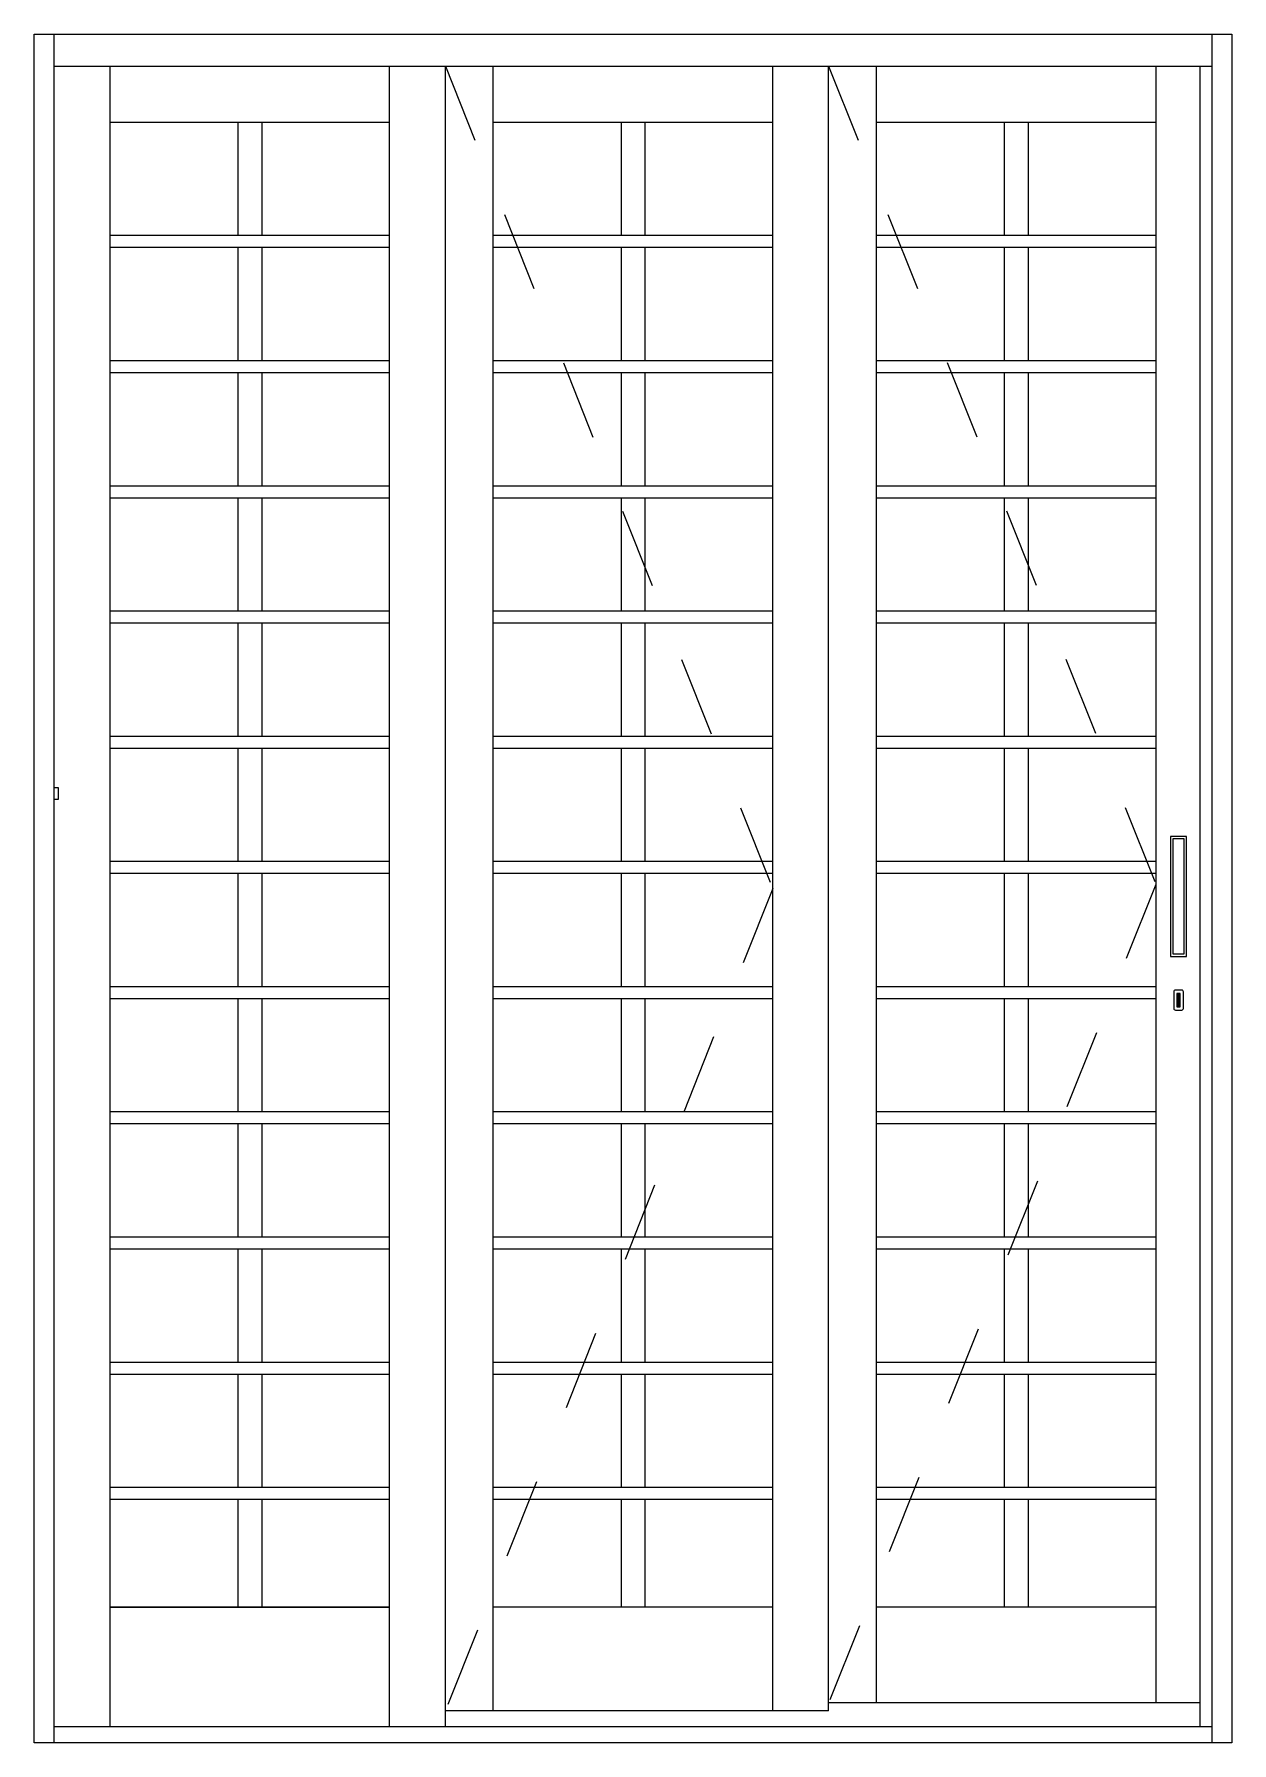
# Model space of a CAD drawing. Header units: millimetres. Extents: x 126.81 to 128.31, y 1313.32 to 1315.46.
import ezdxf

# ---------------------------------------------------------------- set-up
doc = ezdxf.new("R2010")
doc.units = ezdxf.units.MM
doc.header["$LTSCALE"] = 0.5
doc.linetypes.add('HIDDEN2', pattern=[0.1875, 0.125, -0.0625])
doc.layers.add('Gravia_Portas', color=1, linetype='Continuous')
doc.layers.add('Gravia_Portas_hidden2', color=1, linetype='HIDDEN2')

msp = doc.modelspace()

# ---------------------------------------------------------------- linework, layer by layer
at = {"layer": 'Gravia_Portas', "color": 2}
for p, q in [((126.8127, 1313.3213), (126.8127, 1315.4613)), ((126.8127, 1315.4613), (128.3127, 1315.4613)), ((128.3127, 1315.4613), (128.3127, 1313.3213)), ((128.3127, 1313.3213), (126.8127, 1313.3213))]:
    msp.add_line(p, q, dxfattribs=at)
at = {"layer": 'Gravia_Portas'}
for p, q in [((126.8377, 1313.3213), (126.8377, 1315.4613)), ((128.2877, 1315.4613), (128.2877, 1313.3213)), ((126.8377, 1315.4213), (128.2877, 1315.4213)), ((126.9077, 1313.3413), (126.9077, 1315.4213)), ((127.2577, 1313.3413), (127.2577, 1315.4213)), ((127.3277, 1313.3413), (127.3277, 1315.4213)), ((127.3877, 1313.3613), (127.3877, 1315.4213)), ((127.7377, 1313.3613), (127.7377, 1315.4213)), ((127.8077, 1313.3613), (127.8077, 1315.4213)), ((127.8677, 1313.3713), (127.8677, 1315.4213)), ((128.2177, 1315.4213), (128.2177, 1313.3713)), ((128.2727, 1315.4213), (128.2727, 1313.3413)), ((126.9077, 1315.3513), (127.2577, 1315.3513)), ((127.0677, 1315.3513), (127.0677, 1315.2095)), ((127.0977, 1315.3513), (127.0977, 1315.2095)), ((127.3877, 1315.3513), (127.7377, 1315.3513)), ((127.5477, 1315.3513), (127.5477, 1315.2095)), ((127.5777, 1315.3513), (127.5777, 1315.2095)), ((127.8677, 1315.3513), (128.2177, 1315.3513)), ((128.0277, 1315.3513), (128.0277, 1315.2095)), ((128.0577, 1315.3513), (128.0577, 1315.2095)), ((126.9077, 1315.2095), (127.2577, 1315.2095)), ((127.3877, 1315.2095), (127.7377, 1315.2095)), ((127.8677, 1315.2095), (128.2177, 1315.2095)), ((126.9077, 1315.1945), (127.2577, 1315.1945)), ((127.0677, 1315.1945), (127.0677, 1315.0527)), ((127.0977, 1315.1945), (127.0977, 1315.0527)), ((127.3877, 1315.1945), (127.7377, 1315.1945)), ((127.5477, 1315.1945), (127.5477, 1315.0527)), ((127.5777, 1315.1945), (127.5777, 1315.0527)), ((127.8677, 1315.1945), (128.2177, 1315.1945)), ((128.0277, 1315.1945), (128.0277, 1315.0527)), ((128.0577, 1315.1945), (128.0577, 1315.0527)), ((126.9077, 1315.0527), (127.2577, 1315.0527)), ((127.3877, 1315.0527), (127.7377, 1315.0527)), ((127.8677, 1315.0527), (128.2177, 1315.0527)), ((126.9077, 1315.0377), (127.2577, 1315.0377)), ((127.0677, 1315.0377), (127.0677, 1314.8958)), ((127.0977, 1315.0377), (127.0977, 1314.8958)), ((127.3877, 1315.0377), (127.7377, 1315.0377)), ((127.5477, 1315.0377), (127.5477, 1314.8958)), ((127.5777, 1315.0377), (127.5777, 1314.8958)), ((127.8677, 1315.0377), (128.2177, 1315.0377)), ((128.0277, 1315.0377), (128.0277, 1314.8958)), ((128.0577, 1315.0377), (128.0577, 1314.8958)), ((126.9077, 1314.8958), (127.2577, 1314.8958)), ((126.9077, 1314.8808), (127.2577, 1314.8808)), ((127.0677, 1314.8808), (127.0677, 1314.739)), ((127.0977, 1314.8808), (127.0977, 1314.739)), ((127.3877, 1314.8958), (127.7377, 1314.8958)), ((127.3877, 1314.8808), (127.7377, 1314.8808)), ((127.5477, 1314.8808), (127.5477, 1314.739)), ((127.5777, 1314.8808), (127.5777, 1314.739)), ((127.8677, 1314.8958), (128.2177, 1314.8958)), ((127.8677, 1314.8808), (128.2177, 1314.8808)), ((128.0277, 1314.8808), (128.0277, 1314.739)), ((128.0577, 1314.8808), (128.0577, 1314.739)), ((126.9077, 1314.739), (127.2577, 1314.739)), ((127.3877, 1314.739), (127.7377, 1314.739)), ((127.8677, 1314.739), (128.2177, 1314.739)), ((126.9077, 1314.724), (127.2577, 1314.724)), ((127.0677, 1314.724), (127.0677, 1314.5822)), ((127.0977, 1314.724), (127.0977, 1314.5822)), ((127.3877, 1314.724), (127.7377, 1314.724)), ((127.5477, 1314.724), (127.5477, 1314.5822)), ((127.5777, 1314.724), (127.5777, 1314.5822)), ((127.8677, 1314.724), (128.2177, 1314.724)), ((128.0277, 1314.724), (128.0277, 1314.5822)), ((128.0577, 1314.724), (128.0577, 1314.5822)), ((126.9077, 1314.5822), (127.2577, 1314.5822)), ((127.3877, 1314.5822), (127.7377, 1314.5822)), ((127.8677, 1314.5822), (128.2177, 1314.5822)), ((126.9077, 1314.5672), (127.2577, 1314.5672)), ((127.0677, 1314.5672), (127.0677, 1314.4254)), ((127.0977, 1314.5672), (127.0977, 1314.4254)), ((127.3877, 1314.5672), (127.7377, 1314.5672)), ((127.5477, 1314.5672), (127.5477, 1314.4254)), ((127.5777, 1314.5672), (127.5777, 1314.4254)), ((127.8677, 1314.5672), (128.2177, 1314.5672)), ((128.0277, 1314.5672), (128.0277, 1314.4254)), ((128.0577, 1314.5672), (128.0577, 1314.4254)), ((126.8377, 1314.5027), (126.8377, 1314.5177)), ((126.8377, 1314.5177), (126.8427, 1314.5177)), ((126.8427, 1314.5177), (126.8427, 1314.5027)), ((126.8427, 1314.5027), (126.8377, 1314.5027)), ((126.9077, 1314.4254), (127.2577, 1314.4254)), ((126.9077, 1314.4104), (127.2577, 1314.4104)), ((127.0677, 1314.4104), (127.0677, 1314.2686)), ((127.0977, 1314.4104), (127.0977, 1314.2686)), ((127.3877, 1314.4254), (127.7377, 1314.4254)), ((127.3877, 1314.4104), (127.7377, 1314.4104)), ((127.5477, 1314.4104), (127.5477, 1314.2686)), ((127.5777, 1314.4104), (127.5777, 1314.2686)), ((127.8677, 1314.4254), (128.2177, 1314.4254)), ((127.8677, 1314.4104), (128.2177, 1314.4104)), ((128.0277, 1314.4104), (128.0277, 1314.2686)), ((128.0577, 1314.4104), (128.0577, 1314.2686)), ((126.9077, 1314.2686), (127.2577, 1314.2686)), ((127.3877, 1314.2686), (127.7377, 1314.2686)), ((127.8677, 1314.2686), (128.2177, 1314.2686)), ((126.9077, 1314.2536), (127.2577, 1314.2536)), ((127.0677, 1314.2536), (127.0677, 1314.1118)), ((127.0977, 1314.2536), (127.0977, 1314.1118)), ((127.3877, 1314.2536), (127.7377, 1314.2536)), ((127.5477, 1314.2536), (127.5477, 1314.1118)), ((127.5777, 1314.2536), (127.5777, 1314.1118)), ((127.8677, 1314.2536), (128.2177, 1314.2536)), ((128.0277, 1314.2536), (128.0277, 1314.1118)), ((128.0577, 1314.2536), (128.0577, 1314.1118)), ((126.9077, 1314.1118), (127.2577, 1314.1118)), ((127.3877, 1314.1118), (127.7377, 1314.1118)), ((127.8677, 1314.1118), (128.2177, 1314.1118)), ((126.9077, 1314.0968), (127.2577, 1314.0968)), ((127.0677, 1314.0968), (127.0677, 1313.9549)), ((127.0977, 1314.0968), (127.0977, 1313.9549)), ((127.3877, 1314.0968), (127.7377, 1314.0968)), ((127.5477, 1314.0968), (127.5477, 1313.9549)), ((127.5777, 1314.0968), (127.5777, 1313.9549)), ((127.8677, 1314.0968), (128.2177, 1314.0968)), ((128.0277, 1314.0968), (128.0277, 1313.9549)), ((128.0577, 1314.0968), (128.0577, 1313.9549)), ((126.9077, 1313.9549), (127.2577, 1313.9549)), ((126.9077, 1313.9399), (127.2577, 1313.9399)), ((127.0677, 1313.9399), (127.0677, 1313.7981)), ((127.0977, 1313.9399), (127.0977, 1313.7981)), ((127.3877, 1313.9549), (127.7377, 1313.9549)), ((127.3877, 1313.9399), (127.7377, 1313.9399)), ((127.5477, 1313.9399), (127.5477, 1313.7981)), ((127.5777, 1313.9399), (127.5777, 1313.7981)), ((127.8677, 1313.9549), (128.2177, 1313.9549)), ((127.8677, 1313.9399), (128.2177, 1313.9399)), ((128.0277, 1313.9399), (128.0277, 1313.7981)), ((128.0577, 1313.9399), (128.0577, 1313.7981)), ((126.9077, 1313.7981), (127.2577, 1313.7981)), ((127.3877, 1313.7981), (127.7377, 1313.7981)), ((127.8677, 1313.7981), (128.2177, 1313.7981)), ((126.9077, 1313.7831), (127.2577, 1313.7831)), ((127.0677, 1313.7831), (127.0677, 1313.6413)), ((127.0977, 1313.7831), (127.0977, 1313.6413)), ((127.3877, 1313.7831), (127.7377, 1313.7831)), ((127.5477, 1313.7831), (127.5477, 1313.6413)), ((127.5777, 1313.7831), (127.5777, 1313.6413)), ((127.8677, 1313.7831), (128.2177, 1313.7831)), ((128.0277, 1313.7831), (128.0277, 1313.6413)), ((128.0577, 1313.7831), (128.0577, 1313.6413)), ((126.9077, 1313.6413), (127.2577, 1313.6413)), ((127.3877, 1313.6413), (127.7377, 1313.6413)), ((127.8677, 1313.6413), (128.2177, 1313.6413)), ((126.9077, 1313.6263), (127.2577, 1313.6263)), ((127.0677, 1313.6263), (127.0677, 1313.4913)), ((127.0977, 1313.6263), (127.0977, 1313.4913)), ((127.3877, 1313.6263), (127.7377, 1313.6263)), ((127.5477, 1313.6263), (127.5477, 1313.4913)), ((127.5777, 1313.6263), (127.5777, 1313.4913)), ((127.8677, 1313.6263), (128.2177, 1313.6263)), ((128.0277, 1313.6263), (128.0277, 1313.4913)), ((128.0577, 1313.6263), (128.0577, 1313.4913)), ((127.2577, 1313.4913), (126.9077, 1313.4913)), ((126.9077, 1313.4913), (127.2577, 1313.4913)), ((127.7377, 1313.4913), (127.3877, 1313.4913)), ((128.2177, 1313.4913), (127.8677, 1313.4913)), ((127.8077, 1313.3613), (127.3277, 1313.3613)), ((128.2727, 1313.3713), (127.8077, 1313.3713)), ((128.2877, 1313.3413), (126.8377, 1313.3413))]:
    msp.add_line(p, q, dxfattribs=at)
for points in [[(128.236, 1314.4563), (128.236, 1314.3063), (128.256, 1314.3063), (128.256, 1314.4563)], [(128.239, 1314.4533), (128.239, 1314.3093), (128.253, 1314.3093), (128.253, 1314.4533)], [(128.244, 1314.26), (128.244, 1314.243), (128.248, 1314.243), (128.248, 1314.26)], [(128.245, 1314.259), (128.245, 1314.244), (128.247, 1314.244), (128.247, 1314.259)]]:
    msp.add_lwpolyline(points, close=True, dxfattribs=at)
msp.add_lwpolyline([(128.24, 1314.262), (128.24, 1314.241, 0.414214), (128.242, 1314.239), (128.25, 1314.239, 0.414214), (128.252, 1314.241), (128.252, 1314.262, 0.414214), (128.25, 1314.264), (128.242, 1314.264, 0.414214)], format="xyb", close=True, dxfattribs=at)
at = {"layer": 'Gravia_Portas_hidden2'}
for p, q in [((127.3277, 1315.4213), (127.7377, 1314.3913)), ((127.8077, 1315.4213), (128.2177, 1314.3963)), ((127.7377, 1314.3913), (127.3277, 1313.3613)), ((128.2177, 1314.3963), (127.8077, 1313.3713))]:
    msp.add_line(p, q, dxfattribs=at)

doc.saveas('drawing.dxf')
